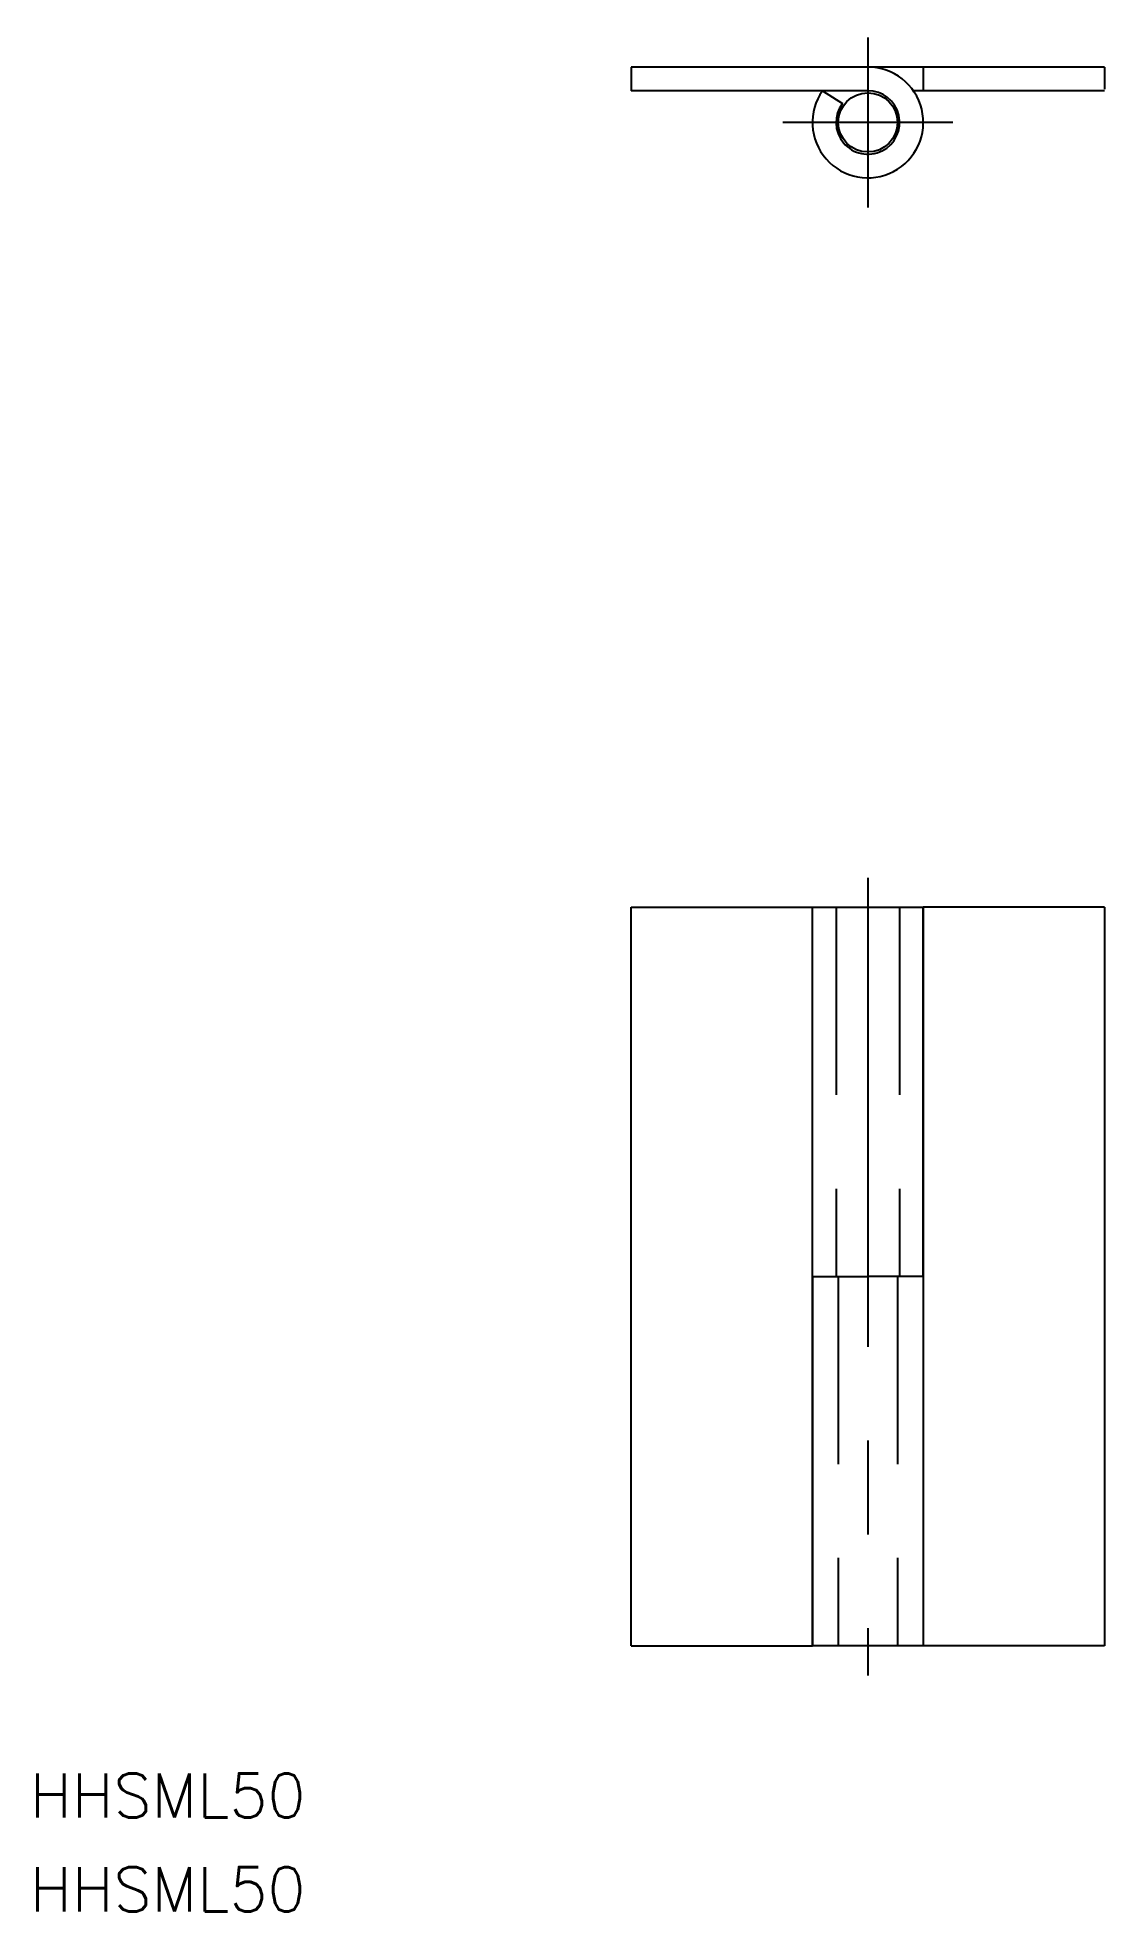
# Model space of a CAD drawing. Extents: x -56 to 16, y -18 to 109.
import ezdxf

# ---------------------------------------------------------------- set-up
doc = ezdxf.new("R2010")
doc.units = 0
doc.linetypes.add('CENTER', pattern=[50.8, 31.75, -6.35, 6.35, -6.35])
doc.linetypes.add('DASHED', pattern=[19.05, 12.7, -6.35])
doc.layers.get('0').update_dxf_attribs({"linetype": 'CONTINUOUS'})
doc.layers.add('CENTER', color=1, linetype='CENTER')
doc.styles.get("Standard").update_dxf_attribs({"font": 'txt.shx', "height": 3, "bigfont": 'bigfont.shx'})

msp = doc.modelspace()

# ---------------------------------------------------------------- linework, layer by layer
at = {"color": 7, "linetype": 'CONTINUOUS'}
for p, q in [((16, 106.88), (-16, 106.88)), ((-16, 106.88), (-16, 105.28)), ((3.75, 106.88), (3.75, 105.28)), ((16, 106.88), (16, 105.38)), ((0, 105.28), (-16, 105.28)), ((-3.07, 105.28), (-1.72, 104.42)), ((16.01, 105.28), (3.07, 105.28)), ((-16, 0), (-16, 50)), ((-16, 50), (-2, 50)), ((-3.75, 0), (-3.75, 50)), ((-2, 50), (2, 50)), ((2, 50), (3.75, 50)), ((16, 50), (3.75, 50)), ((3.75, 25), (3.75, 50)), ((3.75, 50), (3.75, 0)), ((16, 50), (16, 0)), ((-3.75, 25), (-3.75, 0)), ((-3.75, 25), (-2, 25)), ((-3.75, 25), (-2, 25)), ((-2, 25), (0, 25)), ((-2, 25), (0, 25)), ((2, 25), (0, 25)), ((2, 25), (0, 25)), ((3.75, 25), (2, 25)), ((3.75, 25), (2, 25)), ((-16, 0), (-3.75, 0)), ((-2, 0), (-3.75, 0)), ((2, 0), (-2, 0)), ((16, 0), (2, 0))]:
    msp.add_line(p, q, dxfattribs=at)
at = {"color": 3, "linetype": 'DASHED'}
for p, q in [((-2.15, 50), (-2.15, 25)), ((2.15, 50), (2.15, 25)), ((-2, 25), (-2, 0)), ((2, 25), (2, 0))]:
    msp.add_line(p, q, dxfattribs=at)
at = {"color": 7, "linetype": 'CONTINUOUS'}
msp.add_circle((0, 103.13), 2, dxfattribs=at)
for radius, start in [(3.75, 145.017), (2.15, 143.1301)]:
    msp.add_arc((0, 103.13), radius, start, 90, dxfattribs=at)
at = {"layer": 'CENTER', "color": 1, "linetype": 'CENTER'}
for p, q in [((0, 108.88), (0, 97.38)), ((5.75, 103.13), (-5.75, 103.13)), ((0, 52), (0, -2))]:
    msp.add_line(p, q, dxfattribs=at)

# ---------------------------------------------------------------- texts
at = {"color": 7, "linetype": 'CONTINUOUS'}
for p in [(-56.68, -11.63), (-56.68, -17.98)]:
    msp.add_text('HHSML50', height=3, dxfattribs=at).set_placement(p)

doc.saveas('drawing.dxf')
